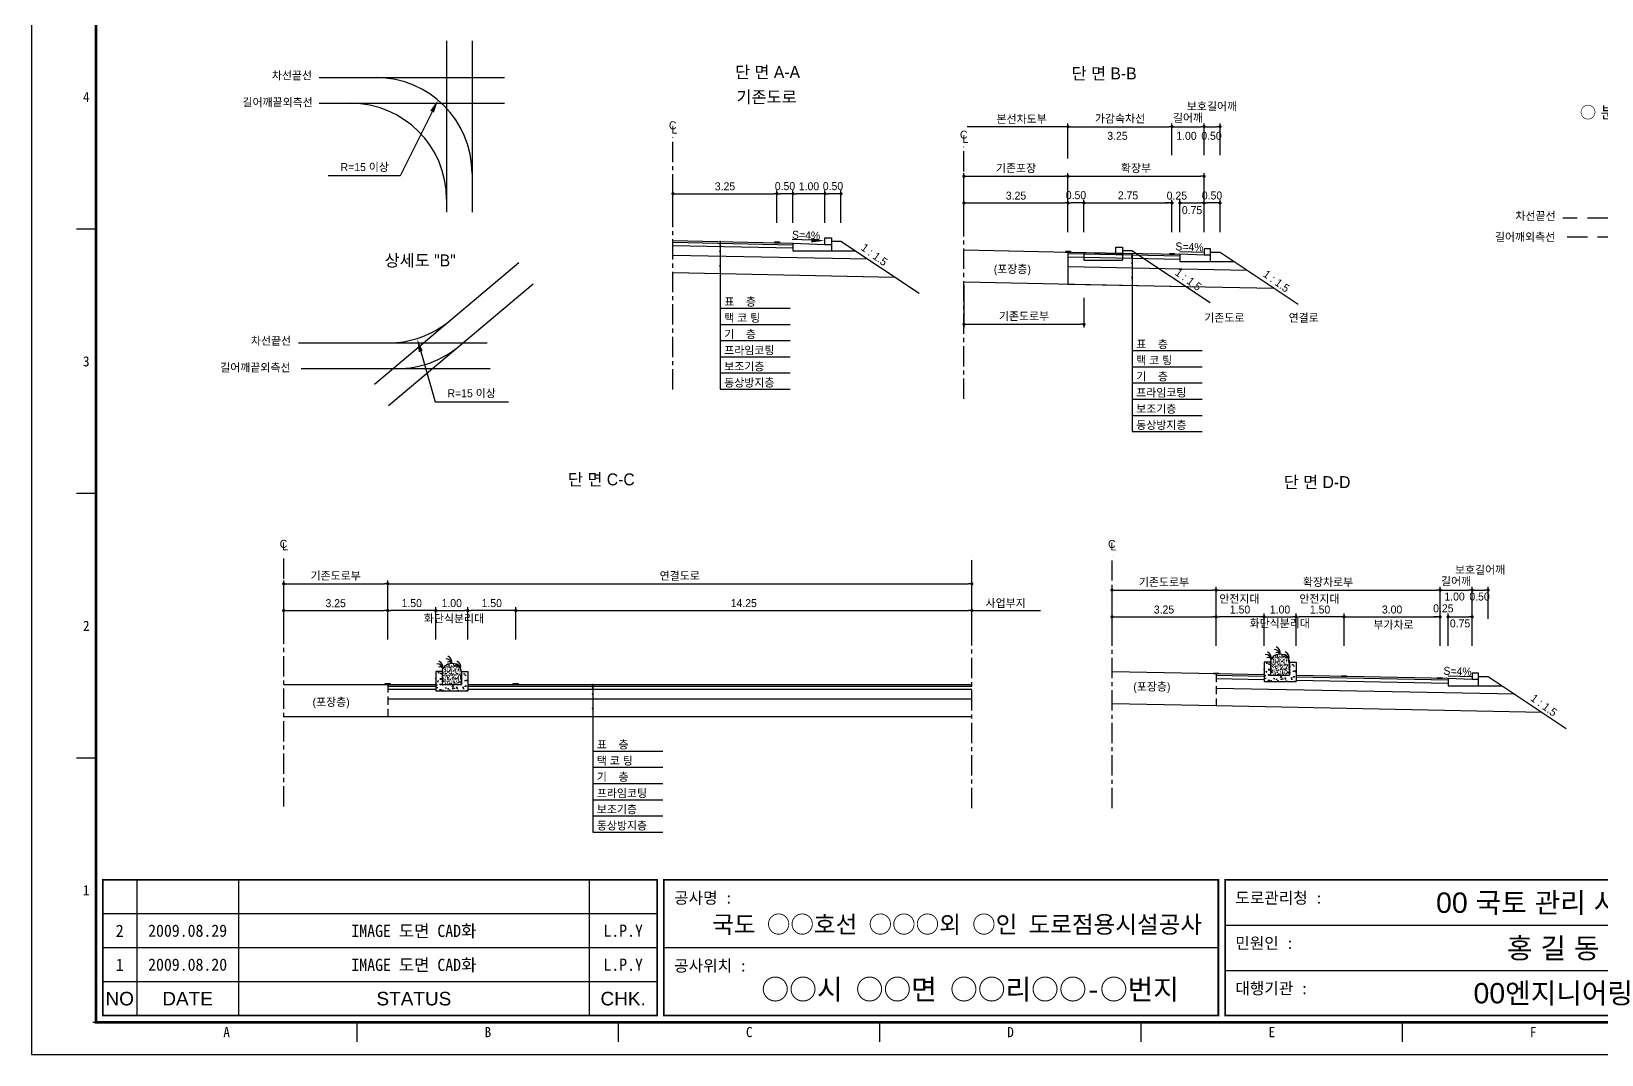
# Model space of a CAD drawing. Header units: millimetres. Extents: x 509 to 932, y 3 to 302.
# Drawn here: x 508.8 to 754.1, y 2.9 to 162.9 of the extents above; entities that cross this region are included whole.
import ezdxf
from ezdxf.enums import TextEntityAlignment as Align

# ---------------------------------------------------------------- set-up
doc = ezdxf.new("R2010")
doc.units = ezdxf.units.MM
doc.linetypes.add('CENTER', pattern=[50.8, 31.75, -6.35, 6.35, -6.35])
doc.linetypes.add('HIDDEN', pattern=[9.525, 6.35, -3.175])
for name, color, linetype in [('CC-GSTR-0004', 4, 'Continuous'), ('CZ-DIMT-0002', 7, 'Continuous'), ('CZ-EXST-0002', 1, 'Continuous'), ('CZ-LIN1-0007', 7, 'Continuous'), ('CZ-LIN2-0003', 3, 'Continuous'), ('CZ-LINE-0001', 7, 'Continuous'), ('CZ-TEXT-BOX0', 7, 'Continuous'), ('TITLE', 7, 'Continuous')]:
    doc.layers.add(name, color=color, linetype=linetype)
doc.styles.add('견고딕', font='arial.ttf')
doc.styles.add('돋움', font='')
doc.styles.add('돋음체', font='')
doc.styles.get('돋움').set_extended_font_data('Dotum')
doc.styles.get('돋음체').set_extended_font_data('DotumChe')

# ---------------------------------------------------------------- blocks, each defined once
blk = doc.blocks.new('_Dot')
at = {"color": 0, "linetype": 'ByBlock', "lineweight": -2}
blk.add_line((-0.5, 0), (-1, 0), dxfattribs=at)
at = {"color": 0, "linetype": 'ByBlock', "const_width": 0.5}
blk.add_lwpolyline([(-0.25, 0, 1), (0.25, 0, 1)], format="xyb", close=True, dxfattribs=at)

msp = doc.modelspace()

# ---------------------------------------------------------------- hatches: boundary and pattern name
at = {"layer": 'CZ-EXST-0002'}
h = msp.add_hatch(dxfattribs=at)
h.set_pattern_fill('AR-SAND', color=256, scale=0.01, style=0)
h.set_pattern_definition([(37.5, (-536.20186, 3543.6504), (-0.016000313, 0.489413237), [0, -0.38608, 0, -0.4318, 0, -0.41275]), (7.5, (-536.20186, 3543.6504), (0.44952328, 0.7168251), [0, -0.20828, 0, -0.34798, 0, -0.13335]), (327.5, (-536.51428, 3543.6504), (0.79099237, 0.001437185), [0, -0.127, 0, -0.4572, 0, -0.5969]), (317.5, (-536.5143, 3543.6504), (0.76355645, 0.22292932), [0, -0.0635, 0, -0.29972, 0, -0.3429])])
edge = h.paths.add_edge_path()
edge.add_ellipse((574.42, 62.8), major_axis=(-1.5, 0), ratio=0.829212, start_angle=180, end_angle=360)
edge.add_line((572.92, 62.8), (572.92, 60.8))
edge.add_line((572.92, 60.8), (575.92, 60.8))
edge.add_line((575.92, 60.8), (575.92, 62.8))
h = msp.add_hatch(dxfattribs=at)
h.set_pattern_fill('AR-CONC', color=256, scale=0.01, style=0)
h.set_pattern_definition([(50, (-406.799, 3545.1136), (1.8218467, -0.15939086), [0.1905, -2.0955]), (355, (-406.799, 3545.1136), (-0.3524283, 1.9105664), [0.1524, -1.6764]), (100.451, (-406.6472, 3545.1003), (1.469425, 1.7511669), [0.1619, -1.7809]), (46.1842, (-406.799, 3545.6216), (2.7107904, -0.4204233), [0.28575, -3.14325]), (96.6356, (-406.573, 3545.5865), (2.3740423, 2.4742556), [0.24285, -2.67135]), (351.184, (-406.799, 3545.6216), (2.374046, 2.4742512), [0.2286, -2.5146]), (21, (-406.545, 3545.4946), (1.5161488, -1.0226552), [0.1905, -2.0955]), (326, (-406.545, 3545.4946), (0.6180203, 1.8418797), [0.1524, -1.6764]), (71.4514, (-406.4186, 3545.4093), (2.1341649, 0.8192286), [0.1619, -1.7809]), (37.5, (-406.799, 3545.11357), (0.03088603, 0.84555039), [0, -1.65608, 0, -1.7018, 0, -1.68275]), (7.5, (-406.799, 3545.1136), (0.66819663, 1.00180575), [0, -0.97028, 0, -1.61798, 0, -0.64135]), (327.5, (-407.3654, 3545.1136), (1.35590595, -0.05728744), [0, -0.635, 0, -1.9812, 0, -2.6289]), (317.5, (-407.6194, 3545.1136), (1.4812918, 0.2542649), [0, -0.8255, 0, -1.31572, 0, -1.8669])])
h.paths.add_polyline_path([(706.32, 61.27), (706.32, 64.27), (705.32, 64.27), (705.32, 62.27), (702.32, 62.27), (702.32, 64.27), (701.32, 64.27), (701.32, 61.27)])
h = msp.add_hatch(dxfattribs=at)
h.set_pattern_fill('AR-SAND', color=256, scale=0.01, style=0)
h.set_pattern_definition([(37.5, (-406.799, 3545.11357), (-0.016000313, 0.489413237), [0, -0.38608, 0, -0.4318, 0, -0.41275]), (7.5, (-406.799, 3545.11357), (0.44952328, 0.7168251), [0, -0.20828, 0, -0.34798, 0, -0.13335]), (327.5, (-407.1114, 3545.11357), (0.79099237, 0.001437185), [0, -0.127, 0, -0.4572, 0, -0.5969]), (317.5, (-407.1114, 3545.1136), (0.76355645, 0.22292932), [0, -0.0635, 0, -0.29972, 0, -0.3429])])
edge = h.paths.add_edge_path()
edge.add_ellipse((703.82, 64.27), major_axis=(-1.5, 0), ratio=0.829212, start_angle=180, end_angle=360)
edge.add_line((702.32, 64.27), (702.32, 62.27))
edge.add_line((702.32, 62.27), (705.32, 62.27))
edge.add_line((705.32, 62.27), (705.32, 64.27))
h = msp.add_hatch(dxfattribs=at)
h.set_pattern_fill('AR-CONC', color=256, scale=0.01, style=0)
h.set_pattern_definition([(50, (-536.2019, 3543.6504), (1.8218467, -0.15939086), [0.1905, -2.0955]), (355, (-536.2019, 3543.6504), (-0.3524283, 1.9105664), [0.1524, -1.6764]), (100.451, (-536.05, 3543.6371), (1.469425, 1.7511669), [0.1619, -1.7809]), (46.1842, (-536.2019, 3544.1584), (2.7107904, -0.4204233), [0.28575, -3.14325]), (96.6356, (-535.976, 3544.1234), (2.3740423, 2.4742556), [0.24285, -2.67135]), (351.184, (-536.2019, 3544.1584), (2.374046, 2.4742512), [0.2286, -2.5146]), (21, (-535.9479, 3544.0314), (1.5161488, -1.0226552), [0.1905, -2.0955]), (326, (-535.9479, 3544.0314), (0.6180203, 1.8418797), [0.1524, -1.6764]), (71.4514, (-535.8215, 3543.9462), (2.1341649, 0.8192286), [0.1619, -1.7809]), (37.5, (-536.20186, 3543.6504), (0.03088603, 0.84555039), [0, -1.65608, 0, -1.7018, 0, -1.68275]), (7.5, (-536.2019, 3543.6504), (0.66819663, 1.00180575), [0, -0.97028, 0, -1.61798, 0, -0.64135]), (327.5, (-536.7683, 3543.6504), (1.35590595, -0.05728744), [0, -0.635, 0, -1.9812, 0, -2.6289]), (317.5, (-537.0223, 3543.6504), (1.4812918, 0.2542649), [0, -0.8255, 0, -1.31572, 0, -1.8669])])
h.paths.add_polyline_path([(576.92, 59.8), (576.92, 62.8), (575.92, 62.8), (575.92, 60.8), (572.92, 60.8), (572.92, 62.8), (571.92, 62.8), (571.92, 59.8)])
at = {"layer": 'CZ-LIN1-0007'}
for points in [[(625.61, 129.84), (625.61, 129.96), (624.86, 129.98), (624.86, 129.85)], [(671.07, 128.38), (671.07, 128.5), (670.32, 128.52), (670.32, 128.39)], [(687.32, 128.05), (687.32, 128.18), (686.57, 128.19), (686.57, 128.07)], [(694.19, 62.42), (694.19, 62.55), (693.44, 62.56), (693.44, 62.44)], [(714.19, 62.02), (714.19, 62.15), (713.44, 62.16), (713.44, 62.04)], [(729.19, 61.72), (729.19, 61.85), (728.44, 61.86), (728.44, 61.74)], [(564.79, 60.8), (564.79, 60.93), (564.04, 60.93), (564.04, 60.8)], [(584.79, 60.8), (584.79, 60.93), (584.04, 60.93), (584.04, 60.8)]]:
    msp.add_hatch(color=256, dxfattribs=at).paths.add_polyline_path(points)

# ---------------------------------------------------------------- linework, layer by layer
at = {"color": 0, "linetype": 'ByBlock', "lineweight": -2}
for p, q in [((670.44, 147.98), (670.19, 147.98)), ((655.92, 72.35), (656.17, 72.35))]:
    msp.add_line(p, q, dxfattribs=at)
at = {"color": 0, "linetype": 'ByBlock', "const_width": 0.25}
for points in [[(670.57, 147.98, 1), (670.82, 147.98, 1)], [(655.79, 72.35, 1), (655.54, 72.35, 1)]]:
    msp.add_lwpolyline(points, format="xyb", close=True, dxfattribs=at)
at = {"layer": 'CC-GSTR-0004'}
for p, q in [((632.73, 130.59), (633.73, 130.59)), ((632.73, 129.59), (632.73, 130.59)), ((633.73, 130.59), (633.73, 128.59)), ((627.73, 129.79), (632.73, 129.59)), ((627.73, 129.79), (627.73, 128.59)), ((627.73, 128.59), (633.73, 128.59)), ((632.73, 129.59), (633.73, 129.59))]:
    msp.add_line(p, q, dxfattribs=at)
for points in [[(692.94, 127.89), (691.94, 127.89), (688.19, 128.04), (688.19, 126.89), (692.94, 126.89), (692.94, 128.89), (691.94, 128.89), (691.94, 127.89)], [(734.82, 61.56), (733.82, 61.56), (730.07, 61.71), (730.07, 60.56), (734.82, 60.56), (734.82, 62.56), (733.82, 62.56), (733.82, 61.56)]]:
    msp.add_lwpolyline(points, dxfattribs=at)
at = {"layer": 'CZ-EXST-0002'}
for p, q in [((573.62, 161.39), (573.62, 134.61)), ((577.61, 161.39), (577.61, 134.61)), ((553.73, 155.66), (582.68, 155.66)), ((553.73, 151.64), (582.68, 151.64)), ((654.44, 128.71), (673.19, 128.34)), ((673.19, 128.34), (678.19, 128.14)), ((673.19, 128.34), (673.19, 127.14)), ((678.19, 129.14), (679.19, 129.14)), ((678.19, 128.14), (678.19, 129.14)), ((678.19, 128.14), (679.19, 128.14)), ((679.19, 129.14), (679.19, 127.14)), ((679.19, 128.64), (680.69, 128.64)), ((680.69, 128.64), (692.89, 120.5)), ((562.34, 107.75), (584.89, 126.74)), ((673.19, 127.14), (679.19, 127.14)), ((564.55, 104.38), (587.15, 123.41)), ((654.44, 123.71), (689.12, 123.02)), ((550.47, 114.18), (579.94, 114.18)), ((550.88, 110.18), (580.42, 110.18)), ((693.82, 62.43), (677.57, 62.76)), ((548.17, 60.8), (564.42, 60.8)), ((693.82, 57.43), (677.57, 57.76)), ((548.17, 55.8), (564.42, 55.8))]:
    msp.add_line(p, q, dxfattribs=at)
at = {"layer": 'CZ-LIN1-0007'}
for p, q in [((624.86, 129.98), (625.61, 129.96)), ((624.86, 129.85), (625.61, 129.84)), ((625.61, 129.96), (625.61, 129.84)), ((670.32, 128.52), (671.07, 128.5)), ((670.32, 128.39), (671.07, 128.38)), ((671.07, 128.5), (671.07, 128.38)), ((686.57, 128.19), (687.32, 128.18)), ((686.57, 128.07), (687.32, 128.05)), ((687.32, 128.18), (687.32, 128.05)), ((693.44, 62.44), (693.44, 62.56)), ((693.44, 62.56), (694.19, 62.55)), ((694.19, 62.42), (693.44, 62.44)), ((694.19, 62.55), (694.19, 62.42)), ((713.44, 62.16), (714.19, 62.15)), ((713.44, 62.04), (713.44, 62.16)), ((714.19, 62.02), (713.44, 62.04)), ((714.19, 62.15), (714.19, 62.02)), ((728.44, 61.74), (728.44, 61.86)), ((728.44, 61.86), (729.19, 61.85)), ((729.19, 61.72), (728.44, 61.74)), ((729.19, 61.85), (729.19, 61.72)), ((564.04, 60.8), (564.04, 60.93)), ((564.04, 60.93), (564.79, 60.93)), ((564.79, 60.8), (564.04, 60.8)), ((564.79, 60.93), (564.79, 60.8)), ((584.04, 60.93), (584.79, 60.93)), ((584.04, 60.8), (584.04, 60.93)), ((584.79, 60.8), (584.04, 60.8)), ((584.79, 60.93), (584.79, 60.8))]:
    msp.add_line(p, q, dxfattribs=at)
at = {"layer": 'CZ-LIN2-0003'}
for p, q in [((608.98, 130.17), (627.73, 129.79)), ((633.73, 130.09), (635.23, 130.09)), ((635.23, 130.09), (647.44, 121.96)), ((608.98, 129.92), (627.73, 129.54)), ((608.98, 129.42), (627.73, 129.04)), ((608.98, 127.92), (639.41, 127.31)), ((633.73, 128.59), (637.48, 128.59)), ((670.69, 128.39), (670.69, 123.39)), ((670.69, 128.39), (688.19, 128.04)), ((670.69, 128.14), (688.19, 127.79)), ((670.69, 127.64), (688.19, 127.29)), ((692.94, 128.39), (694.44, 128.39)), ((694.44, 128.39), (706.64, 120.25)), ((608.98, 125.17), (643.66, 124.47)), ((670.69, 126.14), (698.65, 125.58)), ((692.94, 126.89), (696.69, 126.89)), ((670.69, 123.39), (702.91, 122.74)), ((702.32, 64.27), (701.32, 64.27)), ((701.32, 64.27), (701.32, 61.27)), ((702.32, 64.27), (702.32, 62.27)), ((705.32, 64.27), (706.32, 64.27)), ((705.32, 64.27), (705.32, 62.27)), ((706.32, 64.27), (706.32, 61.27)), ((572.92, 62.8), (571.92, 62.8)), ((571.92, 62.8), (571.92, 59.8)), ((572.92, 62.8), (572.92, 60.8)), ((575.92, 62.8), (575.92, 60.8)), ((575.92, 62.8), (576.92, 62.8)), ((576.92, 62.8), (576.92, 59.8)), ((701.32, 62.28), (693.82, 62.43)), ((701.32, 62.03), (693.82, 62.18)), ((701.32, 61.53), (693.82, 61.68)), ((702.32, 62.27), (705.32, 62.27)), ((730.07, 61.71), (706.32, 62.18)), ((730.07, 61.46), (706.32, 61.93)), ((730.07, 60.96), (706.32, 61.43)), ((734.82, 62.06), (736.32, 62.06)), ((736.32, 62.06), (748.52, 53.92)), ((564.42, 60.8), (571.92, 60.8)), ((564.42, 60.55), (571.92, 60.55)), ((564.42, 60.05), (571.92, 60.05)), ((571.92, 59.8), (576.92, 59.8)), ((572.92, 60.8), (575.92, 60.8)), ((576.92, 60.8), (655.67, 60.8)), ((576.92, 60.55), (655.67, 60.55)), ((576.92, 60.05), (655.67, 60.05)), ((740.53, 59.25), (693.82, 60.18)), ((701.32, 61.27), (706.32, 61.27)), ((734.82, 60.56), (738.57, 60.56)), ((564.42, 58.55), (655.67, 58.55)), ((744.79, 56.41), (693.82, 57.43)), ((564.42, 55.8), (655.67, 55.8))]:
    msp.add_line(p, q, dxfattribs=at)
for centre, radius, start, end in [((562.61, 140.66), 15, 0, 90), ((558.62, 136.64), 15, 0, 90), ((564.5, 129.18), 15, 270, 310.097), ((565.95, 125.18), 15, 270, 310.097), ((702.95, 65.39), 0.88, 7.8639, 92.7752), ((702.84, 65.73), 1, 347.1802, 67.3267), ((572.15, 63.14), 0.88, 7.8639, 92.7752), ((572.04, 63.49), 1, 347.1802, 67.3267), ((573.54, 63.93), 0.88, 7.8639, 92.7752), ((574, 63.9), 0.44, 19.771, 124.0366), ((573.44, 64.27), 1, 347.1802, 67.3267), ((574.94, 63.14), 0.88, 7.8639, 92.7752), ((574.83, 63.49), 1, 347.1802, 67.3267), ((701.55, 64.61), 0.88, 7.8639, 92.7752), ((702.01, 64.58), 0.44, 19.771, 124.0366), ((701.45, 64.95), 1, 347.1802, 67.3267), ((703.41, 65.36), 0.44, 19.771, 124.0366), ((704.34, 64.61), 0.88, 7.8639, 92.7752), ((704.8, 64.58), 0.44, 19.771, 124.0366), ((704.23, 64.95), 1, 347.1802, 67.3267), ((572.61, 63.12), 0.44, 19.771, 124.0366), ((575.4, 63.12), 0.44, 19.771, 124.0366)]:
    msp.add_arc(centre, radius, start, end, dxfattribs=at)
for centre in [(574.42, 62.8), (703.82, 64.27)]:
    msp.add_ellipse(centre, major_axis=(-1.5, 0), ratio=0.829212, start_param=3.141593, end_param=6.283185, dxfattribs=at)
at = {"layer": 'CZ-LINE-0001'}
for p, q in [((670.69, 147.98), (654.94, 147.98)), ((670.69, 143.01), (670.69, 148.48)), ((670.69, 143.51), (670.69, 148.48)), ((671.19, 147.98), (686.44, 147.98)), ((686.94, 143.51), (686.94, 148.48)), ((686.94, 143.51), (686.94, 148.48)), ((687.44, 147.98), (691.44, 147.98)), ((691.94, 143.51), (691.94, 148.48)), ((691.94, 143.51), (691.94, 148.48)), ((692.44, 147.98), (693.94, 147.98)), ((694.44, 143.51), (694.44, 148.48)), ((654.44, 136.56), (654.44, 140.73)), ((654.94, 140.23), (670.19, 140.23)), ((670.69, 136.56), (670.69, 140.73)), ((670.69, 136.56), (670.69, 140.73)), ((671.19, 140.23), (691.44, 140.23)), ((691.94, 136.56), (691.94, 140.73)), ((608.98, 132.96), (608.98, 138.01)), ((609.48, 137.51), (624.73, 137.51)), ((625.23, 132.96), (625.23, 138.01)), ((625.23, 132.96), (625.23, 138.01)), ((627.23, 137.51), (625.73, 137.51)), ((627.73, 132.96), (627.73, 138.01)), ((627.73, 132.96), (627.73, 138.01)), ((632.23, 137.51), (628.23, 137.51)), ((632.73, 132.96), (632.73, 138.01)), ((632.73, 135.41), (632.73, 138.01)), ((634.73, 137.51), (633.23, 137.51)), ((635.23, 132.96), (635.23, 138.01)), ((654.44, 131.51), (654.44, 136.56)), ((654.94, 136.06), (670.19, 136.06)), ((670.69, 131.51), (670.69, 136.56)), ((670.69, 131.51), (670.69, 136.56)), ((672.69, 136.06), (671.19, 136.06)), ((673.19, 131.51), (673.19, 136.56)), ((673.19, 131.51), (673.19, 136.56)), ((673.69, 136.06), (686.44, 136.06)), ((686.44, 136.06), (685.94, 136.06)), ((686.94, 131.51), (686.94, 136.56)), ((686.94, 131.51), (686.94, 136.56)), ((688.19, 131.51), (688.19, 136.56)), ((688.19, 131.51), (688.19, 136.56)), ((688.69, 136.06), (689.19, 136.06)), ((688.69, 136.06), (691.44, 136.06)), ((691.94, 133.95), (691.94, 136.56)), ((691.94, 131.51), (691.94, 136.56)), ((693.94, 136.06), (692.44, 136.06)), ((694.44, 131.51), (694.44, 136.56)), ((616.34, 130.03), (616.34, 106.95)), ((680.7, 128.19), (680.7, 100.33)), ((654.44, 123.21), (654.44, 116.59)), ((673.19, 121.21), (673.19, 116.59)), ((616.34, 119.6), (627.27, 119.6)), ((616.34, 117.07), (627.27, 117.07)), ((654.94, 117.09), (672.69, 117.09)), ((616.34, 114.54), (627.27, 114.54)), ((680.7, 112.99), (691.64, 112.99)), ((616.34, 112.01), (627.27, 112.01)), ((680.7, 110.45), (691.64, 110.45)), ((616.34, 109.48), (627.27, 109.48)), ((616.34, 106.95), (627.27, 106.95)), ((680.7, 107.92), (691.64, 107.92)), ((680.7, 105.39), (691.64, 105.39)), ((680.7, 102.86), (691.64, 102.86)), ((680.7, 100.33), (691.64, 100.33)), ((548.17, 72.85), (548.17, 77.03)), ((548.67, 76.53), (563.92, 76.53)), ((564.42, 72.85), (564.42, 77.03)), ((564.42, 72.85), (564.42, 77.03)), ((564.92, 76.53), (655.17, 76.53)), ((655.67, 72.85), (655.67, 77.03)), ((677.57, 71.86), (677.57, 76.04)), ((678.07, 75.54), (693.32, 75.54)), ((693.82, 71.86), (693.82, 76.04)), ((693.82, 71.86), (693.82, 76.04)), ((694.32, 75.54), (728.32, 75.54)), ((728.82, 71.86), (728.82, 76.04)), ((728.82, 71.06), (728.82, 76.04)), ((729.32, 75.54), (733.32, 75.54)), ((733.82, 71.06), (733.82, 76.04)), ((733.82, 71.06), (733.82, 76.04)), ((734.32, 75.54), (735.82, 75.54)), ((736.32, 71.06), (736.32, 76.04)), ((548.17, 67.8), (548.17, 72.85)), ((548.67, 72.35), (563.92, 72.35)), ((564.42, 67.8), (564.42, 72.85)), ((564.42, 67.8), (564.42, 72.85)), ((571.42, 72.35), (564.92, 72.35)), ((571.92, 67.8), (571.92, 72.85)), ((571.92, 67.8), (571.92, 72.85)), ((572.42, 72.35), (576.42, 72.35)), ((576.92, 67.8), (576.92, 72.85)), ((576.92, 67.8), (576.92, 72.85)), ((583.92, 72.35), (577.42, 72.35)), ((584.42, 67.8), (584.42, 72.85)), ((584.42, 67.8), (584.42, 72.85)), ((584.92, 72.35), (655.17, 72.35)), ((655.67, 67.8), (655.67, 72.85)), ((655.67, 67.8), (655.67, 72.85)), ((656.17, 72.35), (666.38, 72.35)), ((677.57, 66.81), (677.57, 71.86)), ((678.07, 71.36), (693.32, 71.36)), ((693.82, 66.81), (693.82, 71.86)), ((693.82, 66.81), (693.82, 71.86)), ((700.82, 71.36), (694.32, 71.36)), ((701.32, 66.81), (701.32, 71.86)), ((701.32, 66.81), (701.32, 71.86)), ((701.82, 71.36), (705.82, 71.36)), ((706.32, 66.81), (706.32, 71.86)), ((706.32, 66.81), (706.32, 71.86)), ((713.32, 71.36), (706.82, 71.36)), ((713.82, 66.81), (713.82, 71.86)), ((713.82, 66.81), (713.82, 71.86)), ((714.32, 71.36), (728.32, 71.36)), ((728.32, 71.36), (727.82, 71.36)), ((728.82, 66.81), (728.82, 71.86)), ((728.82, 66.81), (728.82, 71.86)), ((730.07, 66.81), (730.07, 71.86)), ((730.07, 66.81), (730.07, 71.86)), ((730.57, 71.36), (733.32, 71.36)), ((730.57, 71.36), (731.07, 71.36)), ((733.82, 66.81), (733.82, 71.86)), ((596.44, 60.8), (596.44, 37.72)), ((596.44, 50.38), (607.38, 50.38)), ((596.44, 47.85), (607.38, 47.85)), ((596.44, 45.32), (607.38, 45.32)), ((596.44, 42.78), (607.38, 42.78)), ((596.44, 40.25), (607.38, 40.25)), ((596.44, 37.72), (607.38, 37.72))]:
    msp.add_line(p, q, dxfattribs=at)
at = {"layer": 'CZ-LINE-0001', "linetype": 'CENTER', "ltscale": 0.1}
for p, q in [((608.98, 106.89), (608.98, 146.27)), ((654.44, 105.43), (654.44, 144.82)), ((548.17, 41.73), (548.17, 81.11)), ((655.67, 41.48), (655.67, 80.86)), ((677.57, 41.46), (677.57, 80.85))]:
    msp.add_line(p, q, dxfattribs=at)
at = {"layer": 'CZ-LINE-0001', "linetype": 'HIDDEN', "ltscale": 0.5}
for p, q in [((764.53, 133.69), (748.01, 133.69)), ((785.17, 130.69), (748.01, 130.69))]:
    msp.add_line(p, q, dxfattribs=at)
at = {"layer": 'CZ-LINE-0001', "linetype": 'HIDDEN', "ltscale": 0.2}
for p, q in [((693.82, 62.43), (693.82, 57.43)), ((564.42, 60.8), (564.42, 55.8))]:
    msp.add_line(p, q, dxfattribs=at)
at = {"layer": 'CZ-LINE-0001'}
for points in [[(571.36, 150.33), (566.35, 140.31), (555.12, 140.31)], [(630.61, 130.23), (627.6, 130.35)], [(691.83, 128.3), (688.19, 128.44)], [(569.59, 112.83), (571.82, 104.95), (583.31, 104.95)], [(733.71, 61.97), (730.07, 62.11)]]:
    msp.add_lwpolyline(points, dxfattribs=at)
at = {"layer": 'CZ-LINE-0001', "linetype": 'ByBlock'}
for centre, start, end in [((616.34, 129.97), 0, 180), ((616.34, 129.97), 0, 180), ((616.34, 129.97), 180, 0), ((616.34, 129.97), 180, 0), ((616.34, 129.77), 0, 180), ((616.34, 129.77), 0, 180), ((616.34, 129.77), 180, 0), ((616.34, 129.77), 180, 0), ((616.34, 129.53), 0, 180), ((616.34, 129.53), 0, 180), ((616.34, 129.53), 180, 0), ((616.34, 129.53), 180, 0), ((616.33, 129.28), 0, 180), ((616.33, 129.28), 0, 180), ((616.33, 129.28), 180, 0), ((616.33, 129.28), 180, 0), ((616.33, 128.48), 0, 180), ((616.33, 128.48), 0, 180), ((616.33, 128.48), 180, 0), ((616.33, 128.48), 180, 0), ((680.7, 128.13), 0, 180), ((680.7, 128.13), 0, 180), ((680.7, 128.13), 180, 0), ((680.7, 128.13), 180, 0), ((680.7, 127.93), 0, 180), ((680.7, 127.93), 0, 180), ((680.7, 127.93), 180, 0), ((680.7, 127.93), 180, 0), ((680.7, 127.69), 0, 180), ((680.7, 127.69), 0, 180), ((680.7, 127.69), 180, 0), ((680.7, 127.69), 180, 0), ((616.33, 126.25), 0, 180), ((616.33, 126.25), 0, 180), ((616.33, 126.25), 180, 0), ((616.33, 126.25), 180, 0), ((680.7, 127.44), 0, 180), ((680.7, 127.44), 0, 180), ((680.7, 127.44), 180, 0), ((680.7, 127.44), 180, 0), ((680.7, 126.64), 0, 180), ((680.7, 126.64), 0, 180), ((680.7, 126.64), 180, 0), ((680.7, 126.64), 180, 0), ((680.7, 124.41), 0, 180), ((680.7, 124.41), 0, 180), ((680.7, 124.41), 180, 0), ((680.7, 124.41), 180, 0), ((596.44, 60.74), 0, 180), ((596.44, 60.74), 0, 180), ((596.44, 60.74), 180, 0), ((596.44, 60.74), 180, 0), ((596.44, 60.54), 0, 180), ((596.44, 60.54), 0, 180), ((596.44, 60.54), 180, 0), ((596.44, 60.54), 180, 0), ((596.44, 60.31), 0, 180), ((596.44, 60.31), 0, 180), ((596.44, 60.31), 180, 0), ((596.44, 60.31), 180, 0), ((596.44, 60.05), 0, 180), ((596.44, 60.05), 0, 180), ((596.44, 60.05), 180, 0), ((596.44, 60.05), 180, 0), ((596.44, 59.26), 0, 180), ((596.44, 59.26), 0, 180), ((596.44, 59.26), 180, 0), ((596.44, 59.26), 180, 0), ((596.44, 57.02), 0, 180), ((596.44, 57.02), 0, 180), ((596.44, 57.02), 180, 0), ((596.44, 57.02), 180, 0)]:
    msp.add_arc(centre, 0.0625, start, end, dxfattribs=at)
at = {"layer": 'CZ-LINE-0001'}
for points in [[(571.06, 150.48), (572.25, 152.12), (571.66, 150.19)], [(630.62, 130.57), (632.6, 130.15), (630.59, 129.9)], [(569.27, 112.74), (569.04, 114.75), (569.91, 112.92)]]:
    msp.add_solid(points, dxfattribs=at)
at = {"layer": 'TITLE', "color": 7, "linetype": 'Continuous'}
for p, q in [((518.84, 131.95), (515.81, 131.95)), ((518.84, 90.62), (515.81, 90.62)), ((518.84, 49.29), (515.81, 49.29)), ((559.66, 4.94), (559.66, 7.96)), ((600.48, 4.94), (600.48, 7.96)), ((641.31, 4.94), (641.31, 7.96)), ((682.13, 4.94), (682.13, 7.96)), ((722.96, 4.94), (722.96, 7.96))]:
    msp.add_line(p, q, dxfattribs=at)
at = {"layer": 'TITLE', "ltscale": 150}
for p, q in [((525.2, 30.24), (525.2, 9.02)), ((541.12, 30.24), (541.12, 9.02)), ((595.9, 30.24), (595.9, 9.02)), ((606.51, 24.94), (519.9, 24.94)), ((695.24, 23.17), (781.85, 23.17)), ((606.51, 19.63), (519.9, 19.63)), ((694.18, 19.63), (607.57, 19.63)), ((695.24, 16.1), (781.85, 16.1)), ((606.51, 14.33), (519.9, 14.33))]:
    msp.add_line(p, q, dxfattribs=at)
at = {"layer": 'TITLE'}
msp.add_line((927.19, 7.96), (518.33, 7.96), dxfattribs=at)
msp.add_lwpolyline([(508.76, 2.93), (932.12, 2.93), (932.12, 302.3), (508.76, 302.3)], close=True, dxfattribs=at)
at = {"layer": 'TITLE', "linetype": 'Continuous', "const_width": 0.403}
msp.add_lwpolyline([(518.84, 7.96), (518.84, 297.26), (927.08, 297.26), (927.08, 7.96)], close=True, dxfattribs=at)
at = {"layer": 'TITLE', "ltscale": 150, "const_width": 0.265}
for points in [[(519.9, 30.24), (606.51, 30.24), (606.51, 9.02), (519.9, 9.02)], [(607.57, 30.24), (694.18, 30.24), (694.18, 9.02), (607.57, 9.02)], [(781.85, 9.02), (695.24, 9.02), (695.24, 30.24), (781.85, 30.24)]]:
    msp.add_lwpolyline(points, close=True, dxfattribs=at)

# ---------------------------------------------------------------- block references
at = {"layer": 'CZ-LINE-0001', "xscale": 0.5, "yscale": 0.5, "zscale": 0.5, "rotation": 180}
for p in [(670.69, 147.98), (686.94, 147.98), (691.94, 147.98), (654.44, 140.23), (670.69, 140.23), (608.98, 137.51), (625.23, 137.51), (627.73, 137.51), (632.73, 137.51), (654.44, 136.06), (670.69, 136.06), (673.19, 136.06), (688.19, 136.06), (688.19, 136.06), (691.94, 136.06), (654.44, 117.09), (548.17, 76.53), (564.42, 76.53), (677.57, 75.54), (693.82, 75.54), (728.82, 75.54), (733.82, 75.54), (548.17, 72.35), (564.42, 72.35), (571.92, 72.35), (576.92, 72.35), (584.42, 72.35), (677.57, 71.36), (693.82, 71.36), (701.32, 71.36), (706.32, 71.36), (713.82, 71.36), (730.07, 71.36), (730.07, 71.36)]:
    msp.add_blockref('_Dot', p, dxfattribs=at)
at = {"layer": 'CZ-LINE-0001', "xscale": 0.5, "yscale": 0.5, "zscale": 0.5}
for p in [(686.94, 147.98), (691.94, 147.98), (694.44, 147.98), (670.69, 140.23), (691.94, 140.23), (625.23, 137.51), (627.73, 137.51), (632.73, 137.51), (635.23, 137.51), (670.69, 136.06), (673.19, 136.06), (686.94, 136.06), (686.94, 136.06), (691.94, 136.06), (694.44, 136.06), (673.19, 117.09), (564.42, 76.53), (655.67, 76.53), (693.82, 75.54), (728.82, 75.54), (733.82, 75.54), (736.32, 75.54), (564.42, 72.35), (571.92, 72.35), (576.92, 72.35), (584.42, 72.35), (655.67, 72.35), (693.82, 71.36), (701.32, 71.36), (706.32, 71.36), (713.82, 71.36), (728.82, 71.36), (728.82, 71.36), (733.82, 71.36)]:
    msp.add_blockref('_Dot', p, dxfattribs=at)

# ---------------------------------------------------------------- texts
at = {"layer": 'CZ-DIMT-0002', "style": '돋움'}
for s, p in [('차선끝선', (549.45, 155.99)), ('길어깨끝외측선', (547.22, 151.79)), ('C', (608.94, 148.2)), ('L', (609.21, 147.54)), ('C', (654.4, 146.74)), ('L', (654.66, 146.08)), ('R=15 이상', (560.83, 141.67)), ('차선끝선', (743.73, 134.03)), ('차선끝선', (546.19, 114.51)), ('길어깨끝외측선', (543.74, 110.33)), ('R=15 이상', (577.53, 106.31)), ('C', (548.13, 82.77)), ('C', (677.53, 82.76)), ('L', (548.39, 82.38)), ('L', (677.79, 82.36))]:
    msp.add_text(s, height=1.25, dxfattribs=at).set_placement(p, align=Align.MIDDLE_CENTER)
msp.add_text('○ 분리대 설치길이는 접속되는 도로의 길어깨외측선과 변속차로의', height=1.875, dxfattribs=at).set_placement((750.65, 150.22), align=Align.MIDDLE_LEFT)
for s, p in [('3.25', (676.83, 145.93)), ('1.00', (687.61, 145.93)), ('0.50', (691.52, 145.93)), ('길어깨외측선', (737.39, 130.12)), ('(포장층)', (659.1, 125.1)), ('표    층', (616.99, 119.99)), ('택 코 팅', (616.99, 117.46)), ('기존도로', (691.98, 117.49)), ('연결로', (705.17, 117.49)), ('기    층', (616.99, 114.93)), ('프라임코팅', (616.99, 112.4)), ('표    층', (681.35, 113.37)), ('보조기층', (616.99, 109.87)), ('택 코 팅', (681.35, 110.84)), ('동상방지층', (616.99, 107.34)), ('기    층', (681.35, 108.31)), ('프라임코팅', (681.35, 105.78)), ('보조기층', (681.35, 103.25)), ('동상방지층', (681.35, 100.72)), ('사업부지', (657.82, 72.88)), ('안전지대', (694.33, 73.55)), ('안전지대', (706.83, 73.55)), ('1.00', (729.49, 73.91)), ('0.50', (733.4, 73.91)), ('화단식분리대', (570.07, 70.48)), ('화단식분리대', (699.06, 69.72)), ('부가차로', (718.4, 69.49)), ('(포장층)', (680.9, 59.82)), ('(포장층)', (552.68, 57.42)), ('표    층', (597.09, 50.77)), ('택 코 팅', (597.09, 48.24)), ('기    층', (597.09, 45.71)), ('프라임코팅', (597.09, 43.17)), ('보조기층', (597.09, 40.64)), ('동상방지층', (597.09, 38.11))]:
    msp.add_text(s, height=1.25, dxfattribs=at).set_placement(p)
for s, rotation, p in [('S=4%', 357.7094, (629.78, 131.02)), ('1 : 1.5', 323.8881, (640.44, 127.98)), ('S=4%', 357.7094, (689.67, 129.19)), ('1 : 1.5', 323.8881, (689.5, 124.09)), ('1 : 1.5', 323.8881, (703.25, 123.84)), ('S=4%', 357.7094, (731.55, 62.85)), ('1 : 1.5', 323.8881, (745.04, 57.56))]:
    msp.add_text(s, height=1.25, rotation=rotation, dxfattribs=at).set_placement(p, align=Align.MIDDLE_CENTER)
at = {"layer": 'CZ-DIMT-0002', "insert": (663.45, 149.12), "char_height": 1.25, "attachment_point": 5, "style": '돋움'}
msp.add_mtext('본선차도부', dxfattribs=at)
at = {"layer": 'CZ-LINE-0001', "char_height": 1.25, "attachment_point": 5, "style": '돋움'}
for s, insert in [('\\A1;가감속차선', (678.82, 149.18)), ('\\A1;길어깨', (689.44, 149.3)), ('\\A1;보호길어깨', (693.19, 151.09)), ('\\A1;기존포장', (662.57, 141.43)), ('\\A1;확장부', (681.32, 141.43)), ('\\A1;3.25', (617.11, 138.65)), ('\\A1;0.50', (626.48, 138.68)), ('\\A1;1.00', (630.23, 138.66)), ('\\A1;0.50', (633.98, 138.68)), ('\\A1;3.25', (662.57, 137.2)), ('\\A1;0.50', (671.94, 137.27)), ('\\A1;2.75', (680.07, 137.24)), ('\\A1;0.25', (687.7, 137.2)), ('\\A1;0.50', (693.19, 137.22)), ('\\A1;0.75', (690.07, 134.93)), ('\\A1;기존도로부', (663.82, 118.29)), ('\\A1;기존도로부', (556.29, 77.72)), ('\\A1;연결도로', (610.04, 77.71)), ('\\A1;보호길어깨', (735.07, 78.65)), ('\\A1;기존도로부', (685.69, 76.73)), ('\\A1;확장차로{\\fGulimChe|b0|i0|c129|p32;부}', (711.32, 76.73)), ('\\A1;길어깨', (731.32, 76.86)), ('\\A1;3.25', (556.29, 73.49)), ('\\A1;1.50', (568.17, 73.5)), ('\\A1;1.00', (574.42, 73.5)), ('\\A1;1.50', (580.67, 73.5)), ('\\A1;14.25', (620.04, 73.5)), ('\\A1;3.25', (685.69, 72.5)), ('\\A1;1.50', (697.57, 72.5)), ('\\A1;1.00', (703.82, 72.5)), ('\\A1;1.50', (710.07, 72.5)), ('\\A1;3.00', (721.32, 72.5)), ('\\A1;0.25', (729.33, 72.68)), ('\\A1;0.75', (731.94, 70.33))]:
    msp.add_mtext(s, dxfattribs=dict(at, insert=insert))
at = {"layer": 'CZ-TEXT-BOX0', "style": '돋움'}
for s, p in [('단 면 A-A', (623.75, 156.52)), ('단 면 B-B', (676.34, 156.31)), ('기존도로', (623.6, 152.62)), ('상세도 "B"', (569.49, 127.08)), ('단 면 C-C', (597.79, 92.85)), ('단 면 D-D', (709.6, 92.42))]:
    msp.add_text(s, height=1.875, dxfattribs=at).set_placement(p, align=Align.MIDDLE_CENTER)
at = {"layer": 'TITLE', "color": 3, "linetype": 'Continuous', "style": '돋음체'}
for s, p in [('4', (517.32, 152.62)), ('3', (517.32, 111.29)), ('2', (517.32, 69.96)), ('1', (517.32, 28.63)), ('A', (539.25, 6.45)), ('B', (580.07, 6.45)), ('C', (620.9, 6.45)), ('D', (661.72, 6.45)), ('E', (702.55, 6.45)), ('F', (743.37, 6.45))]:
    msp.add_text(s, height=1.59, dxfattribs=at).set_placement(p, align=Align.MIDDLE)
at = {"layer": 'TITLE', "style": '돋음체'}
for s, p in [('공사명 : ', (609.16, 26.53)), ('도로관리청 :', (696.83, 26.53)), ('민원인 :', (696.83, 19.46)), ('공사위치 :', (609.16, 15.92)), ('대행기관 :', (696.83, 12.38))]:
    msp.add_text(s, height=1.804, dxfattribs=at).set_placement(p)
at = {"layer": 'TITLE', "color": 7, "linetype": 'Continuous'}
for s, height, style, p in [('00 국토 관리 사무소', 3.1832, '견고딕', (746.5, 26.71)), ('국도 ○○호선 ○○○외 ○인 도로점용시설공사', 2.7, '돋음체', (653.38, 23.32)), ('홍 길 동', 3.183, '견고딕', (746.5, 19.63)), ('○○시 ○○면 ○○리○○-○번지', 3.1832, '돋음체', (655.4, 13.16)), ('00엔지니어링', 3.183, '견고딕', (746.5, 12.56))]:
    msp.add_text(s, height=height, dxfattribs=dict(at, style=style)).set_placement(p, align=Align.MIDDLE)
at = {"layer": 'TITLE', "color": 1, "linetype": 'Continuous', "style": '돋음체'}
msp.add_text('2', height=1.91, dxfattribs=at).set_placement((522.55, 22.29), align=Align.MIDDLE)
at = {"layer": 'TITLE', "linetype": 'Continuous'}
for s, height, style, p in [('2009.08.29', 1.91, '돋음체', (533.16, 22.29)), ('L.P.Y', 1.91, '돋음체', (601.2, 22.29)), ('1', 1.91, '돋음체', (522.55, 16.98)), ('2009.08.20', 1.91, '돋음체', (533.16, 16.98)), ('L.P.Y', 1.91, '돋음체', (601.2, 16.98)), ('NO', 2.122, '견고딕', (522.55, 11.68)), ('DATE', 2.122, '견고딕', (533.16, 11.68)), ('STATUS', 2.122, '견고딕', (568.51, 11.68)), ('CHK.', 2.122, '견고딕', (601.2, 11.68))]:
    msp.add_text(s, height=height, dxfattribs=dict(at, style=style)).set_placement(p, align=Align.MIDDLE)
at = {"layer": 'TITLE', "style": '돋음체'}
for p in [(568.51, 22.29), (568.51, 16.98)]:
    msp.add_text('IMAGE 도면 CAD화', height=1.9099, dxfattribs=at).set_placement(p, align=Align.MIDDLE)

doc.saveas('drawing.dxf')
